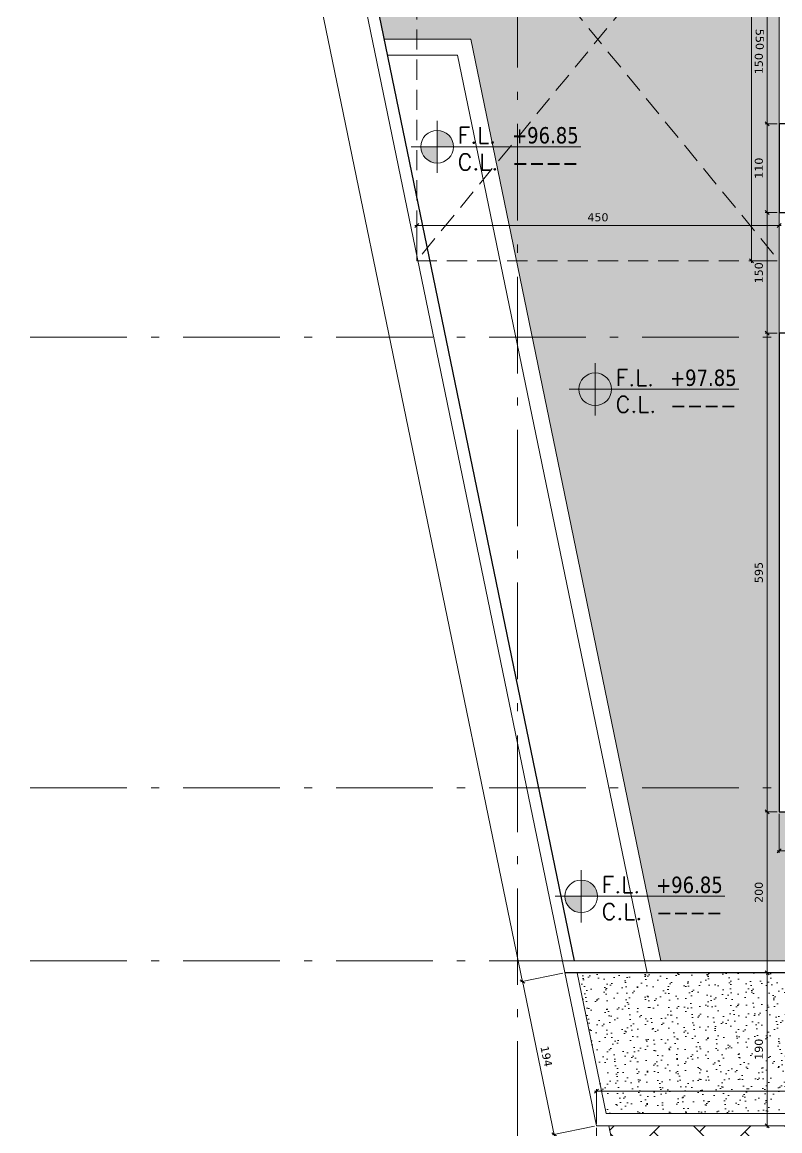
# Model space of a CAD drawing. Header units: inches. Extents: x -48 to 777, y -156 to 510.
# Drawn here: x 484.33 to 493.74, y 224.59 to 238.37 of the extents above; entities that cross this region are included whole.
import ezdxf
from ezdxf.enums import TextEntityAlignment as Align

# ---------------------------------------------------------------- set-up
doc = ezdxf.new("R2010")
doc.units = ezdxf.units.IN
doc.header["$MEASUREMENT"] = 0
for name, pattern in [('ACAD_ISO10W100', [18, 12, -3, 0, -3]), ('HIDDEN', [0.375, 0.25, -0.125]), ('NUHA', [1.45, 0.75, -0.25, 0.2, -0.25])]:
    doc.linetypes.add(name, pattern=pattern)
doc.layers.get('Defpoints').update_dxf_attribs({"lineweight": 5})
for name, color, linetype, lineweight in [('A-AXIS ST', 251, 'ACAD_ISO10W100', 5), ('A-DIM', 9, 'Continuous', 5), ('A-HIDDEN', 254, 'HIDDEN', 5), ('A-SIGNS1', 20, 'Continuous', 15), ('A-SIGNS2', 30, 'Continuous', 15), ('C-STONE', 42, 'Continuous', 30), ('D-STONE', 52, 'Continuous', 20), ('H-GRASS', 100, 'Continuous', 5)]:
    doc.layers.add(name, color=color, linetype=linetype, lineweight=lineweight)
doc.layers.add('HH-DARK GREY', color=7, linetype='Continuous', lineweight=5, true_color=0x404040)
doc.styles.add('ROMAND', font='verdana.ttf')
doc.styles.add('ROMANS', font='romans__.ttf', dxfattribs={"height": 0.14})
doc.dimstyles.new('M-1.50', dxfattribs={"dimtxt": 0.1, "dimasz": 0.05, "dimexe": 0.025, "dimexo": 0.025, "dimgap": 0.05, "dimtad": 1, "dimlfac": 100, "dimrnd": 0.5, "dimzin": 9, "dimdsep": 46, "dimtxsty": 'ROMAND', "dimblk": 'OBLIQUE', "dimcen": 1, "dimdle": 0.025, "dimclrd": 256, "dimclre": 256, "dimclrt": 2, "dimadec": 0, "dimazin": 0, "dimtfac": 0.666667, "dimtmove": 2, "dimatfit": 3, "dimfxl": 0.04, "dimtolj": 1, "dimtzin": 5, "dimlwd": -1, "dimlwe": -1, "dimarcsym": 0})
pattern_1 = [(307.5, (-242.49175, -76.21088), (0.192682377, 0.006299336), [0, -0.152, 0, -0.17, 0, -0.1625]), (277.5, (-242.49175, -76.21088), (0.28221461, -0.17697767), [0, -0.082, 0, -0.137, 0, -0.0525]), (237.5, (-242.49175, -76.08788), (0.000565905, -0.311414186), [0, -0.05, 0, -0.18, 0, -0.235]), (227.5, (-242.49175, -76.08788), (0.08776756, -0.30061266), [0, -0.025, 0, -0.118, 0, -0.135])]

# ---------------------------------------------------------------- blocks, each defined once
blk = doc.blocks.new('_Oblique')
at = {"color": 0, "linetype": 'ByBlock', "lineweight": -2}
blk.add_line((-0.5, -0.5), (0.5, 0.5), dxfattribs=at)
blk = doc.blocks.new('*D7')
at = {"layer": 'A-DIM', "transparency": 16777216}
for p, q in [((332.556, 67.891), (332.119, 67.891)), ((332.144, 67.916), (332.144, 63.366)), ((332.556, 63.391), (332.119, 63.391))]:
    blk.add_line(p, q, dxfattribs=at)
at = {"layer": 'Defpoints', "color": 0, "transparency": 16777216}
for p in [(332.581, 67.891), (332.144, 63.391), (332.581, 63.391)]:
    blk.add_point(p, dxfattribs=at)
at = {"layer": 'A-DIM', "transparency": 16777216, "xscale": 0.05, "yscale": 0.05, "zscale": 0.05}
for p, rotation in [((332.144, 67.891), 90), ((332.144, 63.391), 270)]:
    blk.add_blockref('_Oblique', p, dxfattribs=dict(at, rotation=rotation))
at = {"layer": 'A-DIM', "color": 2, "transparency": 16777216, "insert": (332.042, 65.641), "char_height": 0.1, "attachment_point": 5, "rotation": 90, "style": 'ROMAND'}
blk.add_mtext('\\A1;450', dxfattribs=at)
blk = doc.blocks.new('*D8')
at = {"layer": 'A-DIM', "transparency": 16777216}
for p, q in [((327.081, 67.866), (327.081, 67.523)), ((332.581, 67.866), (332.581, 67.523)), ((332.606, 67.548), (327.056, 67.548))]:
    blk.add_line(p, q, dxfattribs=at)
at = {"layer": 'Defpoints', "color": 0, "transparency": 16777216}
for p in [(327.081, 67.891), (332.581, 67.891), (327.081, 67.548)]:
    blk.add_point(p, dxfattribs=at)
at = {"layer": 'A-DIM', "transparency": 16777216, "xscale": 0.05, "yscale": 0.05, "zscale": 0.05, "rotation": 180}
blk.add_blockref('_Oblique', (327.081, 67.548), dxfattribs=at)
at = {"layer": 'A-DIM', "transparency": 16777216, "xscale": 0.05, "yscale": 0.05, "zscale": 0.05}
blk.add_blockref('_Oblique', (332.581, 67.548), dxfattribs=at)
at = {"layer": 'A-DIM', "color": 2, "transparency": 16777216, "insert": (329.831, 67.65), "char_height": 0.1, "attachment_point": 5, "style": 'ROMAND'}
blk.add_mtext('\\A1;550', dxfattribs=at)
blk = doc.blocks.new('AXIS')
at = {"layer": 'A-AXIS ST', "ltscale": 0.1}
for p, q in [((633.96853, 296.91777), (633.96853, 336.01919)), ((657.61853, 310.66777), (627.81853, 310.66777)), ((657.61853, 305.06777), (627.81853, 305.06777)), ((657.61853, 302.91777), (627.81853, 302.91777))]:
    blk.add_line(p, q, dxfattribs=at)
blk = doc.blocks.new('*D1246')
at = {"layer": 'A-DIM', "transparency": 16777216}
for p, q in [((491.458, 224.632), (491.458, 223.682)), ((498.477, 224.632), (498.477, 223.682)), ((498.502, 223.707), (491.433, 223.707))]:
    blk.add_line(p, q, dxfattribs=at)
at = {"layer": 'Defpoints', "color": 0, "transparency": 16777216}
for p in [(491.458, 224.657), (498.477, 224.657), (491.458, 223.707)]:
    blk.add_point(p, dxfattribs=at)
at = {"layer": 'A-DIM', "transparency": 16777216, "xscale": 0.05, "yscale": 0.05, "zscale": 0.05, "rotation": 180}
blk.add_blockref('_Oblique', (491.458, 223.707), dxfattribs=at)
at = {"layer": 'A-DIM', "transparency": 16777216, "xscale": 0.05, "yscale": 0.05, "zscale": 0.05}
blk.add_blockref('_Oblique', (498.477, 223.707), dxfattribs=at)
at = {"layer": 'A-DIM', "color": 2, "transparency": 16777216, "insert": (494.967, 223.809), "char_height": 0.1, "attachment_point": 5, "style": 'ROMAND'}
blk.add_mtext('\\A1;702', dxfattribs=at)
blk = doc.blocks.new('*D1247')
at = {"layer": 'A-DIM', "transparency": 16777216}
for p, q in [((498.502, 225.086), (491.433, 225.086)), ((491.458, 224.682), (491.458, 225.111)), ((498.477, 224.682), (498.477, 225.111))]:
    blk.add_line(p, q, dxfattribs=at)
at = {"layer": 'Defpoints', "color": 0, "transparency": 16777216}
for p in [(491.458, 225.086), (491.458, 224.657), (498.477, 224.657)]:
    blk.add_point(p, dxfattribs=at)
at = {"layer": 'A-DIM', "transparency": 16777216, "xscale": 0.05, "yscale": 0.05, "zscale": 0.05, "rotation": 180}
blk.add_blockref('_Oblique', (491.458, 225.086), dxfattribs=at)
at = {"layer": 'A-DIM', "transparency": 16777216, "xscale": 0.05, "yscale": 0.05, "zscale": 0.05}
blk.add_blockref('_Oblique', (498.477, 225.086), dxfattribs=at)
at = {"layer": 'A-DIM', "color": 2, "transparency": 16777216, "insert": (494.967, 225.189), "char_height": 0.1, "attachment_point": 5, "style": 'ROMAND'}
blk.add_mtext('\\A1;702', dxfattribs=at)
blk = doc.blocks.new('*D1248')
at = {"layer": 'A-DIM', "transparency": 16777216}
for p, q in [((491.433, 224.652), (490.909, 224.544)), ((494.811, 205.75), (490.928, 224.573)), ((495.306, 205.877), (494.781, 205.769))]:
    blk.add_line(p, q, dxfattribs=at)
at = {"layer": 'Defpoints', "color": 0, "transparency": 16777216}
for p in [(491.458, 224.657), (490.933, 224.549), (495.331, 205.883)]:
    blk.add_point(p, dxfattribs=at)
at = {"layer": 'A-DIM', "transparency": 16777216, "xscale": 0.05, "yscale": 0.05, "zscale": 0.05}
for p, rotation in [((490.933, 224.549), 101.6557585089474), ((494.806, 205.774), 281.6557585089474)]:
    blk.add_blockref('_Oblique', p, dxfattribs=dict(at, rotation=rotation))
at = {"layer": 'A-DIM', "color": 2, "transparency": 16777216, "insert": (492.969, 215.182), "char_height": 0.1, "attachment_point": 5, "rotation": 281.6558, "style": 'ROMAND'}
blk.add_mtext('\\A1;1917', dxfattribs=at)
blk = doc.blocks.new('*D1249')
at = {"layer": 'A-DIM', "transparency": 16777216}
for p, q in [((491.041, 226.552), (490.517, 226.444)), ((490.938, 224.524), (490.536, 226.473)), ((491.433, 224.652), (490.909, 224.544))]:
    blk.add_line(p, q, dxfattribs=at)
at = {"layer": 'Defpoints', "color": 0, "transparency": 16777216}
for p in [(491.066, 226.557), (490.541, 226.449), (491.458, 224.657)]:
    blk.add_point(p, dxfattribs=at)
at = {"layer": 'A-DIM', "transparency": 16777216, "xscale": 0.05, "yscale": 0.05, "zscale": 0.05}
for p, rotation in [((490.541, 226.449), 101.6557585089474), ((490.933, 224.549), 281.6557585089474)]:
    blk.add_blockref('_Oblique', p, dxfattribs=dict(at, rotation=rotation))
at = {"layer": 'A-DIM', "color": 2, "transparency": 16777216, "insert": (490.837, 225.519), "char_height": 0.1, "attachment_point": 5, "rotation": 281.6558, "style": 'ROMAND'}
blk.add_mtext('\\A1;194', dxfattribs=at)
blk = doc.blocks.new('*D1250')
at = {"layer": 'A-DIM', "transparency": 16777216}
for p, q in [((485.162, 255.053), (484.637, 254.945)), ((490.546, 226.424), (484.657, 254.975)), ((491.041, 226.552), (490.517, 226.444))]:
    blk.add_line(p, q, dxfattribs=at)
at = {"layer": 'Defpoints', "color": 0, "transparency": 16777216}
for p in [(485.187, 255.058), (484.662, 254.95), (491.066, 226.557)]:
    blk.add_point(p, dxfattribs=at)
at = {"layer": 'A-DIM', "transparency": 16777216, "xscale": 0.05, "yscale": 0.05, "zscale": 0.05}
for p, rotation in [((484.662, 254.95), 101.6557585089474), ((490.541, 226.449), 281.6557585089474)]:
    blk.add_blockref('_Oblique', p, dxfattribs=dict(at, rotation=rotation))
at = {"layer": 'A-DIM', "color": 2, "transparency": 16777216, "insert": (487.701, 240.72), "char_height": 0.1, "attachment_point": 5, "rotation": 281.6558, "style": 'ROMAND'}
blk.add_mtext('\\A1;2910', dxfattribs=at)
blk = doc.blocks.new('*D1263')
at = {"layer": 'A-DIM', "transparency": 16777216}
for p, q in [((493.702, 238.607), (493.553, 238.607)), ((493.578, 238.632), (493.578, 237.082)), ((493.702, 237.107), (493.553, 237.107))]:
    blk.add_line(p, q, dxfattribs=at)
at = {"layer": 'Defpoints', "color": 0, "transparency": 16777216}
for p in [(493.727, 238.607), (493.578, 237.107), (493.727, 237.107)]:
    blk.add_point(p, dxfattribs=at)
at = {"layer": 'A-DIM', "transparency": 16777216, "xscale": 0.05, "yscale": 0.05, "zscale": 0.05}
for p, rotation in [((493.578, 238.607), 90), ((493.578, 237.107), 270)]:
    blk.add_blockref('_Oblique', p, dxfattribs=dict(at, rotation=rotation))
at = {"layer": 'A-DIM', "color": 2, "transparency": 16777216, "insert": (493.476, 237.857), "char_height": 0.1, "attachment_point": 5, "rotation": 90, "style": 'ROMAND'}
blk.add_mtext('\\A1;150', dxfattribs=at)
blk = doc.blocks.new('*D1264')
at = {"layer": 'A-DIM', "transparency": 16777216}
for p, q in [((493.578, 237.132), (493.578, 235.982)), ((493.702, 237.107), (493.553, 237.107)), ((493.702, 236.007), (493.553, 236.007))]:
    blk.add_line(p, q, dxfattribs=at)
at = {"layer": 'Defpoints', "color": 0, "transparency": 16777216}
for p in [(493.727, 237.107), (493.578, 236.007), (493.727, 236.007)]:
    blk.add_point(p, dxfattribs=at)
at = {"layer": 'A-DIM', "transparency": 16777216, "xscale": 0.05, "yscale": 0.05, "zscale": 0.05}
for p, rotation in [((493.578, 237.107), 90), ((493.578, 236.007), 270)]:
    blk.add_blockref('_Oblique', p, dxfattribs=dict(at, rotation=rotation))
at = {"layer": 'A-DIM', "color": 2, "transparency": 16777216, "insert": (493.476, 236.557), "char_height": 0.1, "attachment_point": 5, "rotation": 90, "style": 'ROMAND'}
blk.add_mtext('\\A1;110', dxfattribs=at)
blk = doc.blocks.new('*D1265')
at = {"layer": 'A-DIM', "transparency": 16777216}
for p, q in [((493.578, 236.032), (493.578, 234.482)), ((493.702, 236.007), (493.553, 236.007)), ((493.702, 234.507), (493.553, 234.507))]:
    blk.add_line(p, q, dxfattribs=at)
at = {"layer": 'Defpoints', "color": 0, "transparency": 16777216}
for p in [(493.727, 236.007), (493.578, 234.507), (493.727, 234.507)]:
    blk.add_point(p, dxfattribs=at)
at = {"layer": 'A-DIM', "transparency": 16777216, "xscale": 0.05, "yscale": 0.05, "zscale": 0.05}
for p, rotation in [((493.578, 236.007), 90), ((493.578, 234.507), 270)]:
    blk.add_blockref('_Oblique', p, dxfattribs=dict(at, rotation=rotation))
at = {"layer": 'A-DIM', "color": 2, "transparency": 16777216, "insert": (493.476, 235.257), "char_height": 0.1, "attachment_point": 5, "rotation": 90, "style": 'ROMAND'}
blk.add_mtext('\\A1;150', dxfattribs=at)
blk = doc.blocks.new('*D1266')
at = {"layer": 'A-DIM', "transparency": 16777216}
for p, q in [((493.578, 234.532), (493.578, 228.532)), ((493.702, 234.507), (493.553, 234.507)), ((493.702, 228.557), (493.553, 228.557))]:
    blk.add_line(p, q, dxfattribs=at)
at = {"layer": 'Defpoints', "color": 0, "transparency": 16777216}
for p in [(493.727, 234.507), (493.578, 228.557), (493.727, 228.557)]:
    blk.add_point(p, dxfattribs=at)
at = {"layer": 'A-DIM', "transparency": 16777216, "xscale": 0.05, "yscale": 0.05, "zscale": 0.05}
for p, rotation in [((493.578, 234.507), 90), ((493.578, 228.557), 270)]:
    blk.add_blockref('_Oblique', p, dxfattribs=dict(at, rotation=rotation))
at = {"layer": 'A-DIM', "color": 2, "transparency": 16777216, "insert": (493.476, 231.532), "char_height": 0.1, "attachment_point": 5, "rotation": 90, "style": 'ROMAND'}
blk.add_mtext('\\A1;595', dxfattribs=at)
blk = doc.blocks.new('*D1271')
at = {"layer": 'A-DIM', "transparency": 16777216}
for p, q in [((493.727, 228.532), (493.727, 228.048)), ((495.577, 228.532), (495.577, 228.048)), ((493.702, 228.073), (495.602, 228.073))]:
    blk.add_line(p, q, dxfattribs=at)
at = {"layer": 'Defpoints', "color": 0, "transparency": 16777216}
for p in [(493.727, 228.557), (495.577, 228.557), (495.577, 228.073)]:
    blk.add_point(p, dxfattribs=at)
at = {"layer": 'A-DIM', "transparency": 16777216, "xscale": 0.05, "yscale": 0.05, "zscale": 0.05, "rotation": 180}
blk.add_blockref('_Oblique', (493.727, 228.073), dxfattribs=at)
at = {"layer": 'A-DIM', "transparency": 16777216, "xscale": 0.05, "yscale": 0.05, "zscale": 0.05}
blk.add_blockref('_Oblique', (495.577, 228.073), dxfattribs=at)
at = {"layer": 'A-DIM', "color": 2, "transparency": 16777216, "insert": (494.652, 228.176), "char_height": 0.1, "attachment_point": 5, "style": 'ROMAND'}
blk.add_mtext('\\A1;185', dxfattribs=at)
blk = doc.blocks.new('*D1321')
at = {"layer": 'A-DIM', "transparency": 16777216}
for p, q in [((493.029, 226.557), (493.603, 226.557)), ((493.578, 226.582), (493.578, 224.632)), ((493.029, 224.657), (493.603, 224.657))]:
    blk.add_line(p, q, dxfattribs=at)
at = {"layer": 'Defpoints', "color": 0, "transparency": 16777216}
for p in [(493.004, 226.557), (493.004, 224.657), (493.578, 224.657)]:
    blk.add_point(p, dxfattribs=at)
at = {"layer": 'A-DIM', "transparency": 16777216, "xscale": 0.05, "yscale": 0.05, "zscale": 0.05}
for p, rotation in [((493.578, 226.557), 90), ((493.578, 224.657), 270)]:
    blk.add_blockref('_Oblique', p, dxfattribs=dict(at, rotation=rotation))
at = {"layer": 'A-DIM', "color": 2, "transparency": 16777216, "insert": (493.476, 225.607), "char_height": 0.1, "attachment_point": 5, "rotation": 90, "style": 'ROMAND'}
blk.add_mtext('\\A1;190', dxfattribs=at)
blk = doc.blocks.new('*D1322')
at = {"layer": 'A-DIM', "transparency": 16777216}
for p, q in [((493.702, 228.557), (493.553, 228.557)), ((493.578, 228.582), (493.578, 226.532)), ((493.126, 226.557), (493.603, 226.557))]:
    blk.add_line(p, q, dxfattribs=at)
at = {"layer": 'Defpoints', "color": 0, "transparency": 16777216}
for p in [(493.727, 228.557), (493.101, 226.557), (493.578, 226.557)]:
    blk.add_point(p, dxfattribs=at)
at = {"layer": 'A-DIM', "transparency": 16777216, "xscale": 0.05, "yscale": 0.05, "zscale": 0.05}
for p, rotation in [((493.578, 228.557), 90), ((493.578, 226.557), 270)]:
    blk.add_blockref('_Oblique', p, dxfattribs=dict(at, rotation=rotation))
at = {"layer": 'A-DIM', "color": 2, "transparency": 16777216, "insert": (493.476, 227.557), "char_height": 0.1, "attachment_point": 5, "rotation": 90, "style": 'ROMAND'}
blk.add_mtext('\\A1;200', dxfattribs=at)
blk = doc.blocks.new('GXFHGCGFCD')
at = {"layer": 'A-SIGNS1', "linetype": 'NUHA'}
h = blk.add_hatch(color=256, dxfattribs=at)
h.paths.add_polyline_path([(90.382, 61.33), (90.382, 61.17), (90.542, 61.17, 0.414214)])
h.paths.add_polyline_path([(90.382, 61.17), (90.222, 61.17, 0.414214), (90.382, 61.01)])
at = {"layer": 'A-SIGNS1'}
for p, q in [((90.382, 60.914), (90.382, 61.426)), ((90.126, 61.17), (91.79, 61.17))]:
    blk.add_line(p, q, dxfattribs=at)
blk.add_circle((90.382, 61.17), 0.16, dxfattribs=at)
blk = doc.blocks.new('DGXFHXFGDFD')
at = {"layer": 'A-SIGNS1'}
blk.add_blockref('GXFHGCGFCD', (0, 0), dxfattribs=at)
at = {"layer": 'A-SIGNS2', "linetype": 'NUHA', "style": 'ROMANS'}
for s, p in [('F.L.', (90.583, 61.203)), ('C.L.', (90.583, 60.941))]:
    blk.add_text(s, height=0.16, dxfattribs=at).set_placement(p)
at = {"layer": 'A-SIGNS2', "style": 'ROMANS', "width": 0.910135, "flags": 4}
for tag, p, p2 in [('NIV.FINI', (91.116, 61.203), (91.79, 61.203)), ('NIV.BETON', (91.116, 60.941), (91.79, 60.941))]:
    blk.add_attdef(tag, text='', height=0.16, dxfattribs=at).set_placement(p, p2, align=Align.FIT)
blk = doc.blocks.new('WOQOUO NAZAR')
at = {"layer": 'A-HIDDEN'}
for p, q in [((327.08134, 67.89084), (332.58135, 63.39085)), ((327.08135, 63.39084), (332.58134, 67.89085))]:
    blk.add_line(p, q, dxfattribs=at)
blk.add_lwpolyline([(327.08135, 63.39084), (332.58135, 63.39085), (332.58134, 67.89085), (327.08134, 67.89084)], close=True, dxfattribs=at)
at = {"layer": 'A-DIM'}
dim = blk.add_linear_dim(base=(327.08134, 67.54828), p1=(332.58134, 67.89085), p2=(327.08134, 67.89084), dimstyle='M-1.50', dxfattribs=at)
dim.commit()
dim.dimension.update_dxf_attribs({"geometry": '*D8', "text_midpoint": (329.83134, 67.65032)})
dim = blk.add_linear_dim(base=(332.14413, 63.39085), p1=(332.58134, 67.89085), p2=(332.58134, 63.39085), angle=90, dimstyle='M-1.50', dxfattribs=at)
dim.commit()
dim.dimension.update_dxf_attribs({"geometry": '*D7', "text_midpoint": (332.04208, 65.64085)})

msp = doc.modelspace()

# ---------------------------------------------------------------- hatches: boundary and pattern name
at = {"layer": 'H-GRASS'}
h = msp.add_hatch(dxfattribs=at)
h.set_pattern_fill('AR-SAND', color=256, scale=0.1, angle=270)
h.set_pattern_definition(pattern_1)
h.paths.add_polyline_path([(492.26028, 226.70688), (494.22678, 226.70688), (494.22678, 228.55688), (493.72678, 228.55688), (493.72678, 234.70688), (493.72678, 236.20688), (493.72678, 237.10688), (493.72678, 238.60688), (493.72678, 240.30688), (493.72678, 240.90688), (489.19984, 240.90688), (489.19984, 247.06472), (488.16287, 247.06472), (486.51391, 255.05831), (485.3397, 255.05831), (488.82527, 238.16144), (489.89738, 238.16144)])
h.paths.add_polyline_path([(497.57678, 226.70688), (498.32678, 226.70688), (498.32678, 228.55688), (497.57678, 228.55688)])
h = msp.add_hatch(dxfattribs=at)
h.set_pattern_fill('AR-SAND', color=256, scale=0.1, angle=270)
h.set_pattern_definition(pattern_1)
edge = h.paths.add_edge_path()
edge.add_line((498.32678, 226.55688), (498.32678, 224.80688))
edge.add_line((498.32678, 224.80688), (491.58011, 224.80688))
edge.add_line((491.58011, 224.80688), (491.21911, 226.55688))
edge.add_line((491.21911, 226.55688), (498.47678, 226.55688))
at = {"layer": 'HH-DARK GREY'}
h = msp.add_hatch(dxfattribs=at)
h.set_pattern_fill('AR-HBONE', color=256, scale=0.1)
h.set_pattern_definition([(45, (495, 99), (4e-17, 0.5656854), [1.2, -0.4]), (135, (495.28284, 99.28284), (4e-17, 0.5656854), [1.2, -0.4])])
edge = h.paths.add_edge_path()
edge.add_line((502.64663, 225.95688), (498.47678, 225.95688))
edge.add_line((498.47678, 225.95688), (498.47678, 224.65688))
edge.add_line((498.47678, 224.65688), (491.61105, 224.65688))
edge.add_line((491.61105, 224.65688), (495.4256, 206.16525))
edge.add_line((495.4256, 206.16525), (505.70094, 215.17871))
edge.add_arc((510.21052, 219.135), 5.99904, 131.596573, 221.260764, ccw=False)
edge.add_line((506.22787, 223.62131), (507.40842, 224.65688))
edge.add_line((507.40842, 224.65688), (505.37678, 224.65688))
edge.add_arc((505.38407, 228.18901), 3.53214, 219.194038, 269.881701, ccw=False)

# ---------------------------------------------------------------- linework, layer by layer
at = {"layer": 'C-STONE'}
for points in [[(491.18817, 226.70688), (485.3397, 255.05831)], [(498.32678, 226.55688), (491.06595, 226.55688)]]:
    msp.add_lwpolyline(points, dxfattribs=at)
at = {"layer": 'C-STONE', "linetype": 'Continuous'}
for points in [[(494.02678, 237.05688), (494.02678, 237.10688), (493.72678, 237.10688), (493.72678, 236.00688), (494.02678, 236.00688), (494.02678, 236.05688)], [(494.02678, 234.45688), (494.02678, 234.50688), (493.72678, 234.50688), (493.72678, 228.55688), (495.57678, 228.55688), (495.57678, 228.85688), (495.52678, 228.85688)]]:
    msp.add_lwpolyline(points, dxfattribs=at)
at = {"layer": 'D-STONE', "linetype": 'Continuous'}
for p, q in [((493.72678, 237.10688), (493.72678, 238.60688)), ((493.72678, 234.50688), (493.72678, 236.00688))]:
    msp.add_line(p, q, dxfattribs=at)
at = {"layer": 'D-STONE'}
for points in [[(485.18654, 255.05831), (491.45789, 224.65688), (498.47678, 224.65688), (498.47678, 228.55688), (498.32678, 228.55688), (498.32678, 226.70688)], [(498.32678, 226.70688), (491.18817, 226.70688), (485.3397, 255.05831)], [(488.82527, 238.16144), (489.89738, 238.16144), (492.26028, 226.70688)], [(492.08701, 226.55688), (489.73442, 237.96144), (488.86652, 237.96144)], [(498.32678, 226.55688), (498.32678, 224.80688), (491.58011, 224.80688), (491.21911, 226.55688), (498.47678, 226.55688)], [(515.78356, 214.67771), (515.80534, 214.84998), (510.2115, 219.13534), (495.4256, 206.16525), (491.61105, 224.65688)]]:
    msp.add_lwpolyline(points, dxfattribs=at)

# ---------------------------------------------------------------- block references
at = {"layer": 'A-DIM'}
msp.add_blockref('AXIS', (-143.49175, -76.21088), dxfattribs=at)
at = {"layer": 'A-HIDDEN', "rotation": 269.9999246618755}
msp.add_blockref('WOQOUO NAZAR', (425.83637, 567.98831), dxfattribs=at)
at = {"layer": 'A-SIGNS1'}
ref = msp.add_blockref('DGXFHXFGDFD', (374.94846, 159.30834), dxfattribs=dict(at, xscale=1.267200000000003, yscale=1.267200000000003, zscale=1.267200000000003))
ref.add_attrib('NIV.FINI', '+96.85', dxfattribs={"layer": 'A-SIGNS2', "height": 0.202752, "style": 'ROMAND', "width": 0.797031}).set_placement((490.41048, 236.86495), (491.23845, 236.86495), align=Align.FIT)
ref.add_attrib('NIV.BETON', '----', dxfattribs={"layer": 'A-SIGNS2', "height": 0.202752, "style": 'ROMAND', "width": 1.634557}).set_placement((490.41048, 236.53318), (491.23845, 236.53318), align=Align.FIT)
ref = msp.add_blockref('DGXFHXFGDFD', (376.91049, 156.29492), dxfattribs=dict(at, xscale=1.267200000000003, yscale=1.267200000000003, zscale=1.267200000000003))
ref.add_attrib('NIV.FINI', '+97.85', dxfattribs={"layer": 'A-SIGNS2', "height": 0.202752, "style": 'ROMAND', "width": 0.797031}).set_placement((492.37251, 233.85154), (493.20048, 233.85154), align=Align.FIT)
ref.add_attrib('NIV.BETON', '----', dxfattribs={"layer": 'A-SIGNS2', "height": 0.202752, "style": 'ROMAND', "width": 1.634557}).set_placement((492.37251, 233.51977), (493.20048, 233.51977), align=Align.FIT)
ref = msp.add_blockref('DGXFHXFGDFD', (376.73751, 149.9931), dxfattribs=dict(at, xscale=1.267200000000003, yscale=1.267200000000003, zscale=1.267200000000003))
ref.add_attrib('NIV.FINI', '+96.85', dxfattribs={"layer": 'A-SIGNS2', "height": 0.202752, "style": 'ROMAND', "width": 0.797031}).set_placement((492.19953, 227.54971), (493.0275, 227.54971), align=Align.FIT)
ref.add_attrib('NIV.BETON', '----', dxfattribs={"layer": 'A-SIGNS2', "height": 0.202752, "style": 'ROMAND', "width": 1.634557}).set_placement((492.19953, 227.21794), (493.0275, 227.21794), align=Align.FIT)

# ---------------------------------------------------------------- dimensions: what is measured, and where the dimension line sits
at = {"layer": 'A-DIM'}
for base, p1, p2, angle, picture, middle in [((484.66172, 254.95005), (491.06595, 226.55688), (485.18654, 255.05831), 281.655759, '*D1250', (487.70141, 240.71996)), ((493.57779, 237.10688), (493.72678, 238.60688), (493.72678, 237.10688), 90, '*D1263', (493.47574, 237.85688)), ((493.57779, 236.00688), (493.72678, 237.10688), (493.72678, 236.00688), 90, '*D1264', (493.47574, 236.55688)), ((493.57779, 234.50688), (493.72678, 236.00688), (493.72678, 234.50688), 90, '*D1265', (493.47574, 235.25688)), ((493.57779, 228.55688), (493.72678, 234.50688), (493.72678, 228.55688), 90, '*D1266', (493.47574, 231.53188)), ((493.57779, 226.55688), (493.72678, 228.55688), (493.10094, 226.55688), 90, '*D1322', (493.4757, 227.55688)), ((490.54114, 226.44862), (491.45789, 224.65688), (491.06595, 226.55688), 281.655759, '*D1249', (490.83699, 225.51923)), ((493.57779, 224.65688), (493.00415, 226.55688), (493.00415, 224.65688), 90, '*D1321', (493.47574, 225.60688))]:
    dim = msp.add_linear_dim(base=base, p1=p1, p2=p2, angle=angle, dimstyle='M-1.50', dxfattribs=at)
    dim.commit()
    dim.dimension.update_dxf_attribs({"geometry": picture, "text_midpoint": middle})
for base, p1, p2, picture, middle in [((495.57678, 228.07349), (493.72678, 228.55688), (495.57678, 228.55688), '*D1271', (494.65178, 228.17577)), ((491.45789, 225.08645), (498.47678, 224.65688), (491.45789, 224.65693), '*D1247', (494.96733, 225.18853)), ((491.45789, 223.70729), (498.47678, 224.65688), (491.45789, 224.65688), '*D1246', (494.96734, 223.80937))]:
    dim = msp.add_linear_dim(base=base, p1=p1, p2=p2, dimstyle='M-1.50', dxfattribs=at)
    dim.commit()
    dim.dimension.update_dxf_attribs({"geometry": picture, "text_midpoint": middle})
dim = msp.add_aligned_dim(p1=(495.33076, 205.88253), p2=(491.45789, 224.65688), distance=0.53587, dimstyle='M-1.50', dxfattribs=at)
dim.commit()
dim.dimension.update_dxf_attribs({"geometry": '*D1248', "text_midpoint": (492.96939, 215.18205)})

doc.saveas('drawing.dxf')
